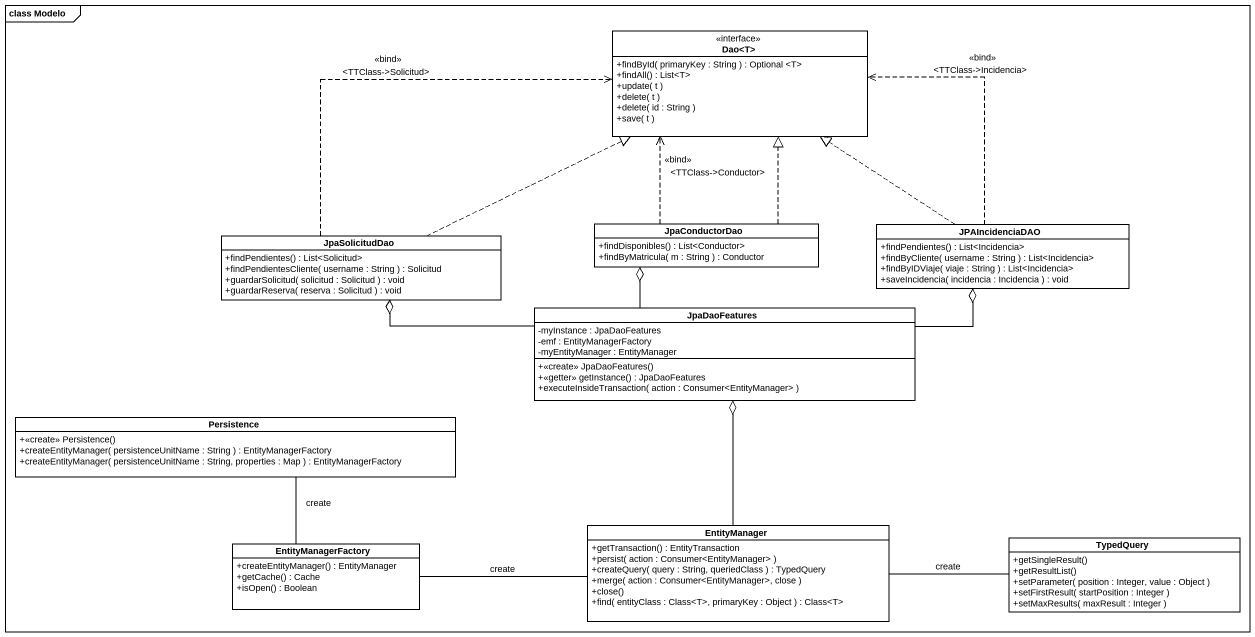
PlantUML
@startuml
mainframe class Modelo
hide circle
hide empty members
skinparam classAttributeIconSize 0
interface "Dao<T>" as Dao_T {
  +findById( primaryKey : String ) : Optional <T>
  +findAll() : List<T>
  +update( t )
  +delete( t )
  +delete( id : String )
  +save( t )
}
class JpaSolicitudDao {
  +findPendientes() : List<Solicitud>
  +findPendientesCliente( username : String ) : Solicitud
  +guardarSolicitud( solicitud : Solicitud ) : void
  +guardarReserva( reserva : Solicitud ) : void
}
class JpaConductorDao {
  +findDisponibles() : List<Conductor>
  +findByMatricula( m : String ) : Conductor
}
class JPAIncidenciaDAO {
  +findPendientes() : List<Incidencia>
  +findByCliente( username : String ) : List<Incidencia>
  +findByIDViaje( viaje : String ) : List<Incidencia>
  +saveIncidencia( incidencia : Incidencia ) : void
}
class JpaDaoFeatures {
  -myInstance : JpaDaoFeatures
  -emf : EntityManagerFactory
  -myEntityManager : EntityManager
  +<<create>> JpaDaoFeatures()
  +<<getter>> getInstance() : JpaDaoFeatures
  +executeInsideTransaction( action : Consumer<EntityManager> )
}
class Persistence {
  +<<create>> Persistence()
  +createEntityManager( persistenceUnitName : String ) : EntityManagerFactory
  +createEntityManager( persistenceUnitName : String, properties : Map ) : EntityManagerFactory
}
class EntityManagerFactory {
  +createEntityManager() : EntityManager
  +getCache() : Cache
  +isOpen() : Boolean
}
class EntityManager {
  +getTransaction() : EntityTransaction
  +persist( action : Consumer<EntityManager> )
  +createQuery( query : String, queriedClass ) : TypedQuery
  +merge( action : Consumer<EntityManager>, close )
  +close()
  +find( entityClass : Class<T>, primaryKey : Object ) : Class<T>
}
class TypedQuery {
  +getSingleResult()
  +getResultList()
  +setParameter( position : Integer, value : Object )
  +setFirstResult( startPosition : Integer )
  +setMaxResults( maxResult : Integer )
}
JpaSolicitudDao .right.|> Dao_T
JpaSolicitudDao .right.> Dao_T : <<bind>>\n<TTClass->Solicitud>
JpaSolicitudDao o-right- JpaDaoFeatures
JpaConductorDao .up.|> Dao_T
JpaConductorDao .up.> Dao_T : <<bind>>\n<TTClass->Conductor>
JpaConductorDao o-- JpaDaoFeatures
JPAIncidenciaDAO .up.> Dao_T : <<bind>>\n<TTClass->Incidencia>
JPAIncidenciaDAO .up.|> Dao_T
JPAIncidenciaDAO o-left- JpaDaoFeatures
JpaDaoFeatures o-- EntityManager
Persistence -- EntityManagerFactory : create
EntityManagerFactory -right- EntityManager : create
EntityManager -right- TypedQuery : create
@enduml
